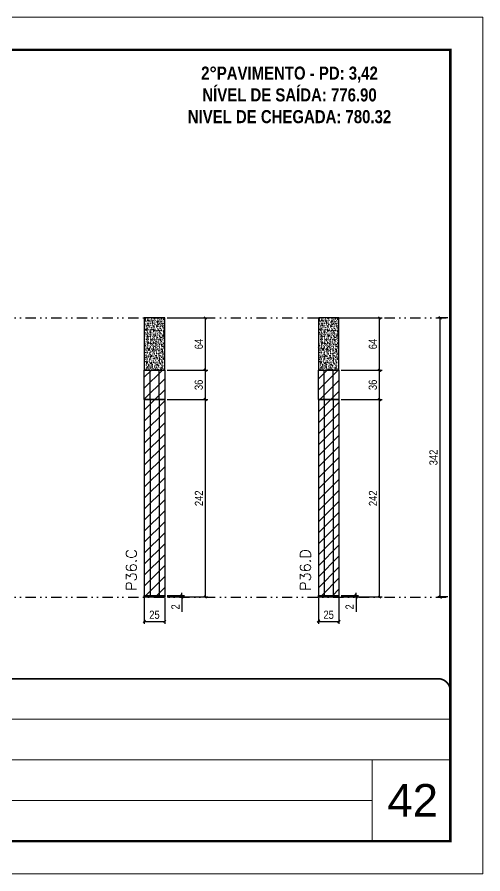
# Model space of a CAD drawing. Extents: x 14400 to 27878, y -21631 to 6985.
# Drawn here: x 16912 to 17483, y -5551 to -4501 of the extents above; entities that cross this region are included whole.
import ezdxf

# ---------------------------------------------------------------- set-up
doc = ezdxf.new("R2010")
doc.units = 0
for name, pattern in [('CONTINUO', [0]), ('DASHED', [0.75, 0.5, -0.25]), ('DIVIDE2', [0.625, 0.25, -0.125, 0, -0.125, 0, -0.125])]:
    doc.linetypes.add(name, pattern=pattern)
for name, color, linetype, lineweight in [('CARIMBO', 255, 'Continuous', 9), ('Folhas', 255, 'Continuous', 9), ('Hachura', 251, 'Continuous', 9), ('SARRAFO DE PRESSAO', 251, 'DASHED', 9), ('Texto Seção', 7, 'Continuous', 15)]:
    doc.layers.add(name, color=color, linetype=linetype, lineweight=lineweight)
for name, color, linetype in [('COTA', 241, 'Continuous'), ('NOMENCLATURA', 7, 'Continuous'), ('Nível', 160, 'Continuous'), ('Painéis', 200, 'Continuous'), ('SARR_2.2x7', 40, 'Continuous')]:
    doc.layers.add(name, color=color, linetype=linetype)
doc.styles.add('ARIAL', font='arial.ttf')
doc.styles.add('COTA TECNICA', font='techl___.ttf', dxfattribs={"height": 10})
doc.styles.add('COTA TECNICA-50', font='techl___.ttf', dxfattribs={"height": 10})
doc.styles.add('REGUA-120', font='ROMANS.shx', dxfattribs={"height": 15})
doc.styles.add('ROMANC', font='techb___.ttf', dxfattribs={"height": 2.5})
doc.dimstyles.new('COTA PAINEL-50', dxfattribs={"dimtxt": 10, "dimasz": 3, "dimexe": 3, "dimexo": 3, "dimgap": 3, "dimtad": 1, "dimdec": 1, "dimzin": 12, "dimdsep": 46, "dimtxsty": 'COTA TECNICA-50', "dimblk1": 'OBLIQUE', "dimblk2": 'OBLIQUE', "dimsah": 1, "dimcen": 0.9, "dimclrd": 4, "dimclre": 4, "dimclrt": 240, "dimadec": 1, "dimazin": 3, "dimtfac": 1, "dimtdec": 1, "dimtmove": 0, "dimatfit": 3, "dimfxl": 1, "dimtolj": 1, "dimtzin": 12, "dimarcsym": 0})
doc.dimstyles.new('PAINEL', dxfattribs={"dimtxt": 10, "dimasz": 3, "dimexe": 3, "dimexo": 3, "dimgap": 3, "dimtad": 1, "dimdec": 1, "dimzin": 12, "dimdsep": 46, "dimtxsty": 'COTA TECNICA', "dimblk1": 'OBLIQUE', "dimblk2": 'OBLIQUE', "dimsah": 1, "dimcen": 0.9, "dimclrd": 4, "dimclre": 4, "dimclrt": 240, "dimadec": 1, "dimazin": 3, "dimtfac": 1, "dimtdec": 1, "dimtmove": 0, "dimatfit": 3, "dimfxl": 1, "dimtolj": 1, "dimtzin": 12, "dimarcsym": 0})

# ---------------------------------------------------------------- blocks, each defined once
blk = doc.blocks.new('9999999999')
at = {"color": 30, "linetype": 'CONTINUO'}
for p, q in [((98564.6, 34379.6), (99584, 34379.6)), ((98564.6, 34329.8), (99488, 34329.8)), ((99584, 34329.8), (99488, 34329.8)), ((99488, 34329.8), (99488, 34230.2)), ((98564.6, 34280), (99488, 34280))]:
    blk.add_line(p, q, dxfattribs=at)
at = {"color": 30, "linetype": 'CONTINUO', "const_width": 2}
blk.add_lwpolyline([(99584, 34230.2), (99584, 34414.4, 0.414214), (99569, 34429.4), (98229, 34429.4, 0.414214), (98214, 34414.4), (98214, 34245.2, 0.414214), (98229, 34230.2), (99584, 34230.2)], format="xyb", dxfattribs=at)
at = {"layer": 'Folhas'}
blk.add_lwpolyline([(98139, 34190.2), (99624, 34190.2), (99624, 35240.2), (98139, 35240.2)], close=True, dxfattribs=at)
at = {"layer": 'Folhas', "color": 30, "const_width": 3}
blk.add_lwpolyline([(98214, 34230.2), (99584, 34230.2), (99584, 35200.2), (98214, 35200.2)], close=True, dxfattribs=at)
blk = doc.blocks.new('_Oblique')
at = {"color": 0, "linetype": 'ByBlock', "lineweight": -2}
blk.add_line((-0.5, -0.5), (0.5, 0.5), dxfattribs=at)
blk = doc.blocks.new('*D1724')
at = {"layer": 'COTA', "color": 4, "lineweight": -2, "transparency": 16777216}
for p, q in [((17068.2, -5212.7), (17068.2, -5244.6)), ((17093.2, -5212.7), (17093.2, -5244.6)), ((17068.2, -5241.6), (17093.2, -5241.6))]:
    blk.add_line(p, q, dxfattribs=at)
at = {"layer": 'Defpoints', "color": 0, "transparency": 16777216}
for p in [(17068.2, -5209.7), (17093.2, -5209.7), (17093.2, -5241.6)]:
    blk.add_point(p, dxfattribs=at)
at = {"layer": 'COTA', "color": 4, "lineweight": -2, "transparency": 16777216, "xscale": 3, "yscale": 3, "zscale": 3, "rotation": 180}
blk.add_blockref('_Oblique', (17068.2, -5241.6), dxfattribs=at)
at = {"layer": 'COTA', "color": 4, "lineweight": -2, "transparency": 16777216, "xscale": 3, "yscale": 3, "zscale": 3}
blk.add_blockref('_Oblique', (17093.2, -5241.6), dxfattribs=at)
at = {"layer": 'COTA', "color": 240, "transparency": 16777216, "insert": (17080.7, -5233.5), "char_height": 10, "attachment_point": 5, "style": 'COTA TECNICA'}
blk.add_mtext('\\A1;25', dxfattribs=at)
blk = doc.blocks.new('*D1725')
at = {"layer": 'COTA', "color": 4, "lineweight": -2, "transparency": 16777216}
for p, q in [((17114.4, -5209.7), (17114.4, -5206.7)), ((17096.2, -5209.7), (17117.4, -5209.7)), ((17096.2, -5211.7), (17117.4, -5211.7)), ((17114.4, -5209.7), (17114.4, -5211.7)), ((17114.4, -5211.7), (17114.4, -5229.9))]:
    blk.add_line(p, q, dxfattribs=at)
at = {"layer": 'Defpoints', "color": 0, "transparency": 16777216}
for p in [(17093.2, -5209.7), (17093.2, -5211.7), (17114.4, -5209.7)]:
    blk.add_point(p, dxfattribs=at)
at = {"layer": 'COTA', "color": 4, "lineweight": -2, "transparency": 16777216, "xscale": 3, "yscale": 3, "zscale": 3}
for p, rotation in [((17114.4, -5209.7), 270), ((17114.4, -5211.7), 90)]:
    blk.add_blockref('_Oblique', p, dxfattribs=dict(at, rotation=rotation))
at = {"layer": 'COTA', "color": 240, "transparency": 16777216, "insert": (17106.4, -5223.8), "char_height": 10, "attachment_point": 5, "rotation": 90, "style": 'COTA TECNICA-50'}
blk.add_mtext('\\A1;2', dxfattribs=at)
blk = doc.blocks.new('*D1726')
at = {"layer": 'COTA', "color": 4, "lineweight": -2, "transparency": 16777216}
for p, q in [((17096.2, -4969.7), (17146.2, -4969.7)), ((17143.2, -5211.7), (17143.2, -4969.7)), ((17096.2, -5211.7), (17146.2, -5211.7))]:
    blk.add_line(p, q, dxfattribs=at)
at = {"layer": 'Defpoints', "color": 0, "transparency": 16777216}
for p in [(17093.2, -4969.7), (17143.2, -4969.7), (17093.2, -5211.7)]:
    blk.add_point(p, dxfattribs=at)
at = {"layer": 'COTA', "color": 4, "lineweight": -2, "transparency": 16777216, "xscale": 3, "yscale": 3, "zscale": 3}
for p, rotation in [((17143.2, -4969.7), 90), ((17143.2, -5211.7), 270)]:
    blk.add_blockref('_Oblique', p, dxfattribs=dict(at, rotation=rotation))
at = {"layer": 'COTA', "color": 240, "transparency": 16777216, "insert": (17135.2, -5090.7), "char_height": 10, "attachment_point": 5, "rotation": 90, "style": 'COTA TECNICA-50'}
blk.add_mtext('\\A1;242', dxfattribs=at)
blk = doc.blocks.new('*D1728')
at = {"layer": 'COTA', "color": 4, "lineweight": -2, "transparency": 16777216}
for p, q in [((17096.2, -4869.7), (17146.2, -4869.7)), ((17143.2, -4933.7), (17143.2, -4869.7)), ((17096.2, -4933.7), (17146.2, -4933.7))]:
    blk.add_line(p, q, dxfattribs=at)
at = {"layer": 'Defpoints', "color": 0, "transparency": 16777216}
for p in [(17093.2, -4869.7), (17143.2, -4869.7), (17093.2, -4933.7)]:
    blk.add_point(p, dxfattribs=at)
at = {"layer": 'COTA', "color": 4, "lineweight": -2, "transparency": 16777216, "xscale": 3, "yscale": 3, "zscale": 3}
for p, rotation in [((17143.2, -4869.7), 90), ((17143.2, -4933.7), 270)]:
    blk.add_blockref('_Oblique', p, dxfattribs=dict(at, rotation=rotation))
at = {"layer": 'COTA', "color": 240, "transparency": 16777216, "insert": (17135.1, -4901.7), "char_height": 10, "attachment_point": 5, "rotation": 90, "style": 'COTA TECNICA'}
blk.add_mtext('\\A1;64', dxfattribs=at)
blk = doc.blocks.new('*D1721')
at = {"layer": 'COTA', "color": 4, "lineweight": -2, "transparency": 16777216}
for p, q in [((17281.8, -5212.7), (17281.8, -5244.6)), ((17306.8, -5212.7), (17306.8, -5244.6)), ((17281.8, -5241.6), (17306.8, -5241.6))]:
    blk.add_line(p, q, dxfattribs=at)
at = {"layer": 'Defpoints', "color": 0, "transparency": 16777216}
for p in [(17281.8, -5209.7), (17306.8, -5209.7), (17306.8, -5241.6)]:
    blk.add_point(p, dxfattribs=at)
at = {"layer": 'COTA', "color": 4, "lineweight": -2, "transparency": 16777216, "xscale": 3, "yscale": 3, "zscale": 3, "rotation": 180}
blk.add_blockref('_Oblique', (17281.8, -5241.6), dxfattribs=at)
at = {"layer": 'COTA', "color": 4, "lineweight": -2, "transparency": 16777216, "xscale": 3, "yscale": 3, "zscale": 3}
blk.add_blockref('_Oblique', (17306.8, -5241.6), dxfattribs=at)
at = {"layer": 'COTA', "color": 240, "transparency": 16777216, "insert": (17294.3, -5233.5), "char_height": 10, "attachment_point": 5, "style": 'COTA TECNICA'}
blk.add_mtext('\\A1;25', dxfattribs=at)
blk = doc.blocks.new('*D1722')
at = {"layer": 'COTA', "color": 4, "lineweight": -2, "transparency": 16777216}
for p, q in [((17328, -5209.7), (17328, -5206.7)), ((17309.8, -5209.7), (17331, -5209.7)), ((17309.8, -5211.7), (17331, -5211.7)), ((17328, -5209.7), (17328, -5211.7)), ((17328, -5211.7), (17328, -5229.9))]:
    blk.add_line(p, q, dxfattribs=at)
at = {"layer": 'Defpoints', "color": 0, "transparency": 16777216}
for p in [(17306.8, -5209.7), (17306.8, -5211.7), (17328, -5209.7)]:
    blk.add_point(p, dxfattribs=at)
at = {"layer": 'COTA', "color": 4, "lineweight": -2, "transparency": 16777216, "xscale": 3, "yscale": 3, "zscale": 3}
for p, rotation in [((17328, -5209.7), 270), ((17328, -5211.7), 90)]:
    blk.add_blockref('_Oblique', p, dxfattribs=dict(at, rotation=rotation))
at = {"layer": 'COTA', "color": 240, "transparency": 16777216, "insert": (17320, -5223.8), "char_height": 10, "attachment_point": 5, "rotation": 90, "style": 'COTA TECNICA-50'}
blk.add_mtext('\\A1;2', dxfattribs=at)
blk = doc.blocks.new('*D1723')
at = {"layer": 'COTA', "color": 4, "lineweight": -2, "transparency": 16777216}
for p, q in [((17309.8, -4969.7), (17359.8, -4969.7)), ((17356.8, -5211.7), (17356.8, -4969.7)), ((17309.8, -5211.7), (17359.8, -5211.7))]:
    blk.add_line(p, q, dxfattribs=at)
at = {"layer": 'Defpoints', "color": 0, "transparency": 16777216}
for p in [(17306.8, -4969.7), (17356.8, -4969.7), (17306.8, -5211.7)]:
    blk.add_point(p, dxfattribs=at)
at = {"layer": 'COTA', "color": 4, "lineweight": -2, "transparency": 16777216, "xscale": 3, "yscale": 3, "zscale": 3}
for p, rotation in [((17356.8, -4969.7), 90), ((17356.8, -5211.7), 270)]:
    blk.add_blockref('_Oblique', p, dxfattribs=dict(at, rotation=rotation))
at = {"layer": 'COTA', "color": 240, "transparency": 16777216, "insert": (17348.7, -5090.7), "char_height": 10, "attachment_point": 5, "rotation": 90, "style": 'COTA TECNICA-50'}
blk.add_mtext('\\A1;242', dxfattribs=at)
blk = doc.blocks.new('*D1727')
at = {"layer": 'COTA', "color": 4, "lineweight": -2, "transparency": 16777216}
for p, q in [((17309.8, -4869.7), (17359.8, -4869.7)), ((17356.8, -4933.7), (17356.8, -4869.7)), ((17309.8, -4933.7), (17359.8, -4933.7))]:
    blk.add_line(p, q, dxfattribs=at)
at = {"layer": 'Defpoints', "color": 0, "transparency": 16777216}
for p in [(17306.8, -4869.7), (17356.8, -4869.7), (17306.8, -4933.7)]:
    blk.add_point(p, dxfattribs=at)
at = {"layer": 'COTA', "color": 4, "lineweight": -2, "transparency": 16777216, "xscale": 3, "yscale": 3, "zscale": 3}
for p, rotation in [((17356.8, -4869.7), 90), ((17356.8, -4933.7), 270)]:
    blk.add_blockref('_Oblique', p, dxfattribs=dict(at, rotation=rotation))
at = {"layer": 'COTA', "color": 240, "transparency": 16777216, "insert": (17348.6, -4901.7), "char_height": 10, "attachment_point": 5, "rotation": 90, "style": 'COTA TECNICA'}
blk.add_mtext('\\A1;64', dxfattribs=at)
blk = doc.blocks.new('*D2060')
at = {"layer": 'COTA', "color": 4, "lineweight": -2, "transparency": 16777216}
for p, q in [((17440.5, -4869.7), (17428.1, -4869.7)), ((17431.1, -5211.7), (17431.1, -4869.7)), ((17440.5, -5211.7), (17428.1, -5211.7))]:
    blk.add_line(p, q, dxfattribs=at)
at = {"layer": 'Defpoints', "color": 0, "transparency": 16777216}
for p in [(17431.1, -4869.7), (17443.5, -4869.7), (17443.5, -5211.7)]:
    blk.add_point(p, dxfattribs=at)
at = {"layer": 'COTA', "color": 4, "lineweight": -2, "transparency": 16777216, "xscale": 3, "yscale": 3, "zscale": 3}
for p, rotation in [((17431.1, -4869.7), 90), ((17431.1, -5211.7), 270)]:
    blk.add_blockref('_Oblique', p, dxfattribs=dict(at, rotation=rotation))
at = {"layer": 'COTA', "color": 240, "transparency": 16777216, "insert": (17422.9, -5040.7), "char_height": 10, "attachment_point": 5, "rotation": 90, "style": 'COTA TECNICA'}
blk.add_mtext('\\A1;342', dxfattribs=at)
blk = doc.blocks.new('*D2073')
at = {"layer": 'COTA', "color": 4, "lineweight": -2, "transparency": 16777216}
for p, q in [((17096.2, -4933.7), (17146.2, -4933.7)), ((17143.2, -4969.7), (17143.2, -4933.7)), ((17096.2, -4969.7), (17146.2, -4969.7))]:
    blk.add_line(p, q, dxfattribs=at)
at = {"layer": 'Defpoints', "color": 0, "transparency": 16777216}
for p in [(17093.2, -4933.7), (17143.2, -4933.7), (17093.2, -4969.7)]:
    blk.add_point(p, dxfattribs=at)
at = {"layer": 'COTA', "color": 4, "lineweight": -2, "transparency": 16777216, "xscale": 3, "yscale": 3, "zscale": 3}
for p, rotation in [((17143.2, -4933.7), 90), ((17143.2, -4969.7), 270)]:
    blk.add_blockref('_Oblique', p, dxfattribs=dict(at, rotation=rotation))
at = {"layer": 'COTA', "color": 240, "transparency": 16777216, "insert": (17135, -4951.7), "char_height": 10, "attachment_point": 5, "rotation": 90, "style": 'COTA TECNICA'}
blk.add_mtext('\\A1;36', dxfattribs=at)
blk = doc.blocks.new('*D2074')
at = {"layer": 'COTA', "color": 4, "lineweight": -2, "transparency": 16777216}
for p, q in [((17309.8, -4933.7), (17359.8, -4933.7)), ((17356.8, -4969.7), (17356.8, -4933.7)), ((17309.8, -4969.7), (17359.8, -4969.7))]:
    blk.add_line(p, q, dxfattribs=at)
at = {"layer": 'Defpoints', "color": 0, "transparency": 16777216}
for p in [(17306.8, -4933.7), (17356.8, -4933.7), (17306.8, -4969.7)]:
    blk.add_point(p, dxfattribs=at)
at = {"layer": 'COTA', "color": 4, "lineweight": -2, "transparency": 16777216, "xscale": 3, "yscale": 3, "zscale": 3}
for p, rotation in [((17356.8, -4933.7), 90), ((17356.8, -4969.7), 270)]:
    blk.add_blockref('_Oblique', p, dxfattribs=dict(at, rotation=rotation))
at = {"layer": 'COTA', "color": 240, "transparency": 16777216, "insert": (17348.5, -4951.7), "char_height": 10, "attachment_point": 5, "rotation": 90, "style": 'COTA TECNICA'}
blk.add_mtext('\\A1;36', dxfattribs=at)

msp = doc.modelspace()

# ---------------------------------------------------------------- hatches: boundary and pattern name
at = {"layer": 'COTA'}
h = msp.add_hatch(dxfattribs=at)
h.set_pattern_fill('AR-CONC', color=256, scale=0.03)
h.set_pattern_definition([(50, (-3170, 242), (5.4655401, -0.4781726), [0.5715, -6.2865]), (355, (-3170, 242), (-1.0573026, 5.7317054), [0.4572, -5.0292175]), (100.451445, (-3169.5445, 241.96), (4.4082374, 5.2535326), [0.4857003, -5.3427073]), (46.1842, (-3170, 243.524), (8.1323712, -1.2612698), [0.85725, -9.42975]), (96.635558, (-3169.322, 243.419), (7.122124, 7.4227837), [0.7285507, -8.0140682]), (351.18415, (-3170, 243.524), (7.122124, 7.4227837), [0.685799, -7.543792]), (21, (-3169.238, 243.143), (4.5484317, -3.0679559), [0.5715, -6.2865]), (326, (-3169.238, 243.143), (1.8540609, 5.525639), [0.4572, -5.0292]), (71.451445, (-3168.859, 242.8873), (6.4024926, 2.457683), [0.4857003, -5.3426981]), (37.5, (-3170, 242), (0.0926581, 2.53665117), [0, -4.96824, 0, -5.1054, 0, -5.04825]), (7.5, (-3170, 242), (2.00458988, 3.00541724), [0, -2.91084, 0, -4.85394, 0, -1.92405]), (327.5, (-3171.6993, 242), (4.06771786, -0.17186232), [0, -1.905, 0, -5.9436, 0, -7.8867]), (317.5, (-3172.4613, 242), (4.44387544, 0.76279473), [0, -2.4765, 0, -3.94716, 0, -5.6007])])
h.paths.add_polyline_path([(17093.25, -4869.74), (17068.25, -4869.74), (17068.25, -4933.74), (17093.25, -4933.74)])
h = msp.add_hatch(dxfattribs=at)
h.set_pattern_fill('AR-CONC', color=256, scale=0.03)
h.set_pattern_definition([(50, (-2956.4846, 242), (5.4655401, -0.4781726), [0.5715, -6.2865]), (355, (-2956.4846, 242), (-1.0573026, 5.7317054), [0.4572, -5.0292175]), (100.451445, (-2956.029, 241.96), (4.4082374, 5.2535326), [0.4857003, -5.3427073]), (46.1842, (-2956.4846, 243.524), (8.1323712, -1.2612698), [0.85725, -9.42975]), (96.635558, (-2955.807, 243.419), (7.122124, 7.4227837), [0.7285507, -8.0140682]), (351.18415, (-2956.485, 243.524), (7.122124, 7.4227837), [0.685799, -7.543792]), (21, (-2955.7226, 243.143), (4.5484317, -3.0679559), [0.5715, -6.2865]), (326, (-2955.7226, 243.143), (1.8540609, 5.525639), [0.4572, -5.0292]), (71.451445, (-2955.3435, 242.8873), (6.4024926, 2.457683), [0.4857003, -5.3426981]), (37.5, (-2956.4846, 242), (0.0926581, 2.53665117), [0, -4.96824, 0, -5.1054, 0, -5.04825]), (7.5, (-2956.4846, 242), (2.00458988, 3.00541724), [0, -2.91084, 0, -4.85394, 0, -1.92405]), (327.5, (-2958.1838, 242), (4.06771786, -0.17186232), [0, -1.905, 0, -5.9436, 0, -7.8867]), (317.5, (-2958.946, 242), (4.44387544, 0.76279473), [0, -2.4765, 0, -3.94716, 0, -5.6007])])
h.paths.add_polyline_path([(17306.76, -4869.74), (17281.76, -4869.74), (17281.76, -4933.74), (17306.76, -4933.74)])
at = {"layer": 'Hachura', "linetype": 'ByBlock'}
h = msp.add_hatch(dxfattribs=at)
h.set_pattern_fill('ANSI31', color=256, scale=3)
h.paths.add_polyline_path([(16191.27, -4883.74), (16191.27, -4967.74), (16412.27, -4967.74), (16412.27, -4933.74), (16378.27, -4933.74), (16378.27, -4883.74)])
h.paths.add_polyline_path([(16658.02, -4883.74), (16658.02, -4933.74), (16624.02, -4933.74), (16624.02, -4967.74), (16845.02, -4967.74), (16845.02, -4883.74)])
h.paths.add_polyline_path([(17093.25, -4933.74), (17068.25, -4933.74), (17068.25, -4969.74), (17093.25, -4969.74)])
h.paths.add_polyline_path([(17306.76, -4933.74), (17281.76, -4933.74), (17281.76, -4969.74), (17306.76, -4969.74)])
h = msp.add_hatch(dxfattribs=at)
h.set_pattern_fill('ANSI31', color=256, scale=3)
h.paths.add_polyline_path([(16412.27, -5209.74), (16412.27, -5087.74), (16191.27, -5087.74), (16191.27, -5209.74)])
h.paths.add_polyline_path([(16412.27, -5087.74), (16412.27, -4969.74), (16191.27, -4969.74), (16191.27, -5087.74)])
h.paths.add_polyline_path([(16845.02, -5087.74), (16845.02, -4969.74), (16624.02, -4969.74), (16624.02, -5087.74)])
h.paths.add_polyline_path([(16845.02, -5209.74), (16845.02, -5087.74), (16624.02, -5087.74), (16624.02, -5209.74)])
h.paths.add_polyline_path([(17068.25, -5209.74), (17093.25, -5209.74), (17093.25, -4969.74), (17068.25, -4969.74)])
h.paths.add_polyline_path([(17281.76, -5209.74), (17306.76, -5209.74), (17306.76, -4969.74), (17281.76, -4969.74)])

# ---------------------------------------------------------------- linework, layer by layer
at = {"layer": 'COTA'}
for points in [[(17068.25, -4933.74), (17093.25, -4933.74), (17093.25, -4869.74), (17068.25, -4869.74)], [(17281.76, -4933.74), (17306.76, -4933.74), (17306.76, -4869.74), (17281.76, -4869.74)]]:
    msp.add_lwpolyline(points, close=True, dxfattribs=at)
at = {"layer": 'Nível', "color": 4, "linetype": 'DIVIDE2', "ltscale": 50}
for p, q in [((16073.47, -4869.74), (17443.47, -4869.74)), ((16073.47, -5211.74), (17443.47, -5211.74))]:
    msp.add_line(p, q, dxfattribs=at)
at = {"layer": 'Painéis'}
for p, q in [((17068.25, -4969.74), (17068.25, -5209.74)), ((17068.25, -4969.74), (17093.25, -4969.74)), ((17093.25, -4969.74), (17093.25, -5209.74)), ((17281.76, -4969.74), (17281.76, -5209.74)), ((17281.76, -4969.74), (17306.76, -4969.74)), ((17306.76, -4969.74), (17306.76, -5209.74)), ((17068.25, -5209.74), (17093.25, -5209.74)), ((17068.25, -5209.74), (17093.25, -5209.74)), ((17068.25, -5211.74), (17068.25, -5209.74)), ((17093.25, -5211.74), (17068.25, -5211.74)), ((17093.25, -5209.74), (17093.25, -5211.74)), ((17281.76, -5209.74), (17306.76, -5209.74)), ((17281.76, -5209.74), (17306.76, -5209.74)), ((17281.76, -5211.74), (17281.76, -5209.74)), ((17306.76, -5211.74), (17281.76, -5211.74)), ((17306.76, -5209.74), (17306.76, -5211.74))]:
    msp.add_line(p, q, dxfattribs=at)
for points in [[(17068.25, -4933.74), (17093.25, -4933.74), (17093.25, -4969.74), (17068.25, -4969.74)], [(17281.76, -4933.74), (17306.76, -4933.74), (17306.76, -4969.74), (17281.76, -4969.74)]]:
    msp.add_lwpolyline(points, close=True, dxfattribs=at)
at = {"layer": 'SARR_2.2x7'}
for p, q in [((17075.25, -4969.74), (17075.25, -4933.74)), ((17086.25, -4969.74), (17086.25, -4933.74)), ((17288.76, -4969.74), (17288.76, -4933.74)), ((17299.76, -4969.74), (17299.76, -4933.74)), ((17075.25, -4969.74), (17075.25, -5209.74)), ((17086.25, -4969.74), (17086.25, -5209.74)), ((17288.76, -4969.74), (17288.76, -5209.74)), ((17299.76, -4969.74), (17299.76, -5209.74))]:
    msp.add_line(p, q, dxfattribs=at)

# ---------------------------------------------------------------- block references
at = {"layer": 'SARRAFO DE PRESSAO', "color": 6, "linetype": 'ByBlock'}
msp.add_blockref('9999999999', (-82140.51, -39741.23), dxfattribs=at)

# ---------------------------------------------------------------- texts
at = {"layer": 'CARIMBO', "style": 'ARIAL'}
msp.add_text('42', height=40, dxfattribs=at).set_placement((17366.33, -5480.88))
at = {"layer": 'NOMENCLATURA', "color": 2, "insert": (17246.31, -4534.96), "char_height": 16, "attachment_point": 2, "style": 'ROMANC'}
msp.add_mtext_dynamic_manual_height_columns('\\P2°PAVIMENTO - PD: 3,42\\PNÍVEL DE SAÍDA: 776.90\\PNIVEL DE CHEGADA: 780.32', width=432.3511, gutter_width=1, heights=[0], dxfattribs=at)
at = {"layer": 'Texto Seção', "char_height": 13, "width": 370.6998, "attachment_point": 7, "rotation": 90, "style": 'REGUA-120'}
for s, insert in [('P36.C', (17058.8, -5204.33)), ('P36.D', (17272.31, -5204.33))]:
    msp.add_mtext(s, dxfattribs=dict(at, insert=insert))

# ---------------------------------------------------------------- dimensions: what is measured, and where the dimension line sits
at = {"layer": 'COTA'}
for base, p1, p2, dimstyle, picture, middle in [((17143.24, -4869.74), (17093.25, -4933.74), (17093.25, -4869.74), 'PAINEL', '*D1728', (17135.13, -4901.74)), ((17356.75, -4869.74), (17306.76, -4933.74), (17306.76, -4869.74), 'PAINEL', '*D1727', (17348.65, -4901.74)), ((17431.09, -4869.74), (17443.47, -5211.74), (17443.47, -4869.74), 'PAINEL', '*D2060', (17422.87, -5040.74)), ((17143.24, -4933.74), (17093.25, -4969.74), (17093.25, -4933.74), 'PAINEL', '*D2073', (17135.02, -4951.74)), ((17356.75, -4933.74), (17306.76, -4969.74), (17306.76, -4933.74), 'PAINEL', '*D2074', (17348.53, -4951.74)), ((17143.24, -4969.74), (17093.25, -5211.74), (17093.25, -4969.74), 'COTA PAINEL-50', '*D1726', (17135.16, -5090.74)), ((17356.75, -4969.74), (17306.76, -5211.74), (17306.76, -4969.74), 'COTA PAINEL-50', '*D1723', (17348.68, -5090.74))]:
    dim = msp.add_linear_dim(base=base, p1=p1, p2=p2, angle=90, dimstyle=dimstyle, dxfattribs=at)
    dim.commit()
    dim.dimension.update_dxf_attribs({"geometry": picture, "text_midpoint": middle})
for base, p1, p2, picture, middle in [((17114.44, -5209.74), (17093.25, -5211.74), (17093.25, -5209.74), '*D1725', (17114.44, -5223.8)), ((17327.96, -5209.74), (17306.76, -5211.74), (17306.76, -5209.74), '*D1722', (17327.96, -5223.8))]:
    dim = msp.add_linear_dim(base=base, p1=p1, p2=p2, angle=90, dimstyle='COTA PAINEL-50', dxfattribs=at)
    dim.commit()
    dim.dimension.update_dxf_attribs({"geometry": picture, "text_midpoint": middle, "dimtype": 160})
for base, p1, p2, picture, middle in [((17093.25, -5241.63), (17068.25, -5209.74), (17093.25, -5209.74), '*D1724', (17080.75, -5233.53)), ((17306.76, -5241.63), (17281.76, -5209.74), (17306.76, -5209.74), '*D1721', (17294.26, -5233.53))]:
    dim = msp.add_linear_dim(base=base, p1=p1, p2=p2, dimstyle='PAINEL', override={"dimarcsym": 2}, dxfattribs=at)
    dim.commit()
    dim.dimension.update_dxf_attribs({"geometry": picture, "text_midpoint": middle})

doc.saveas('drawing.dxf')
